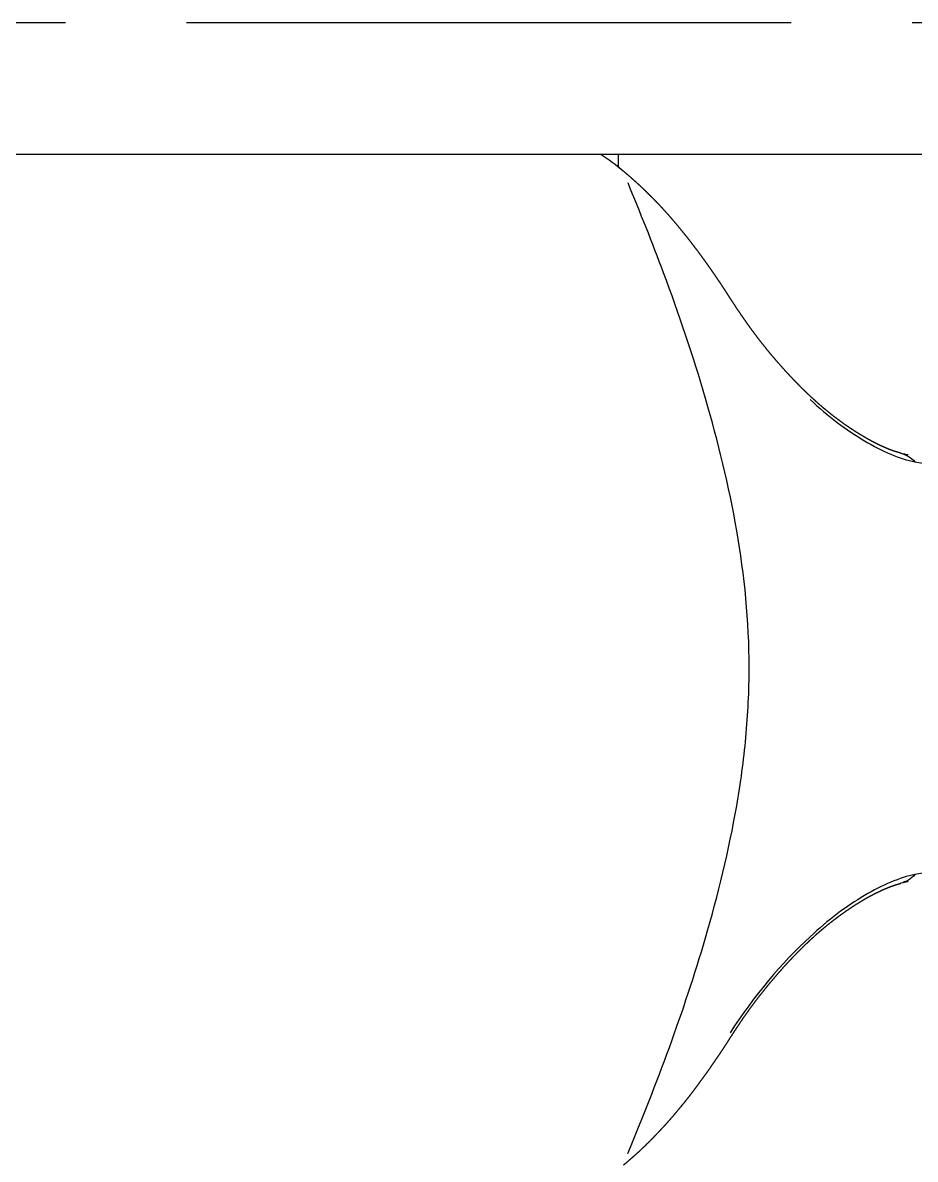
# Model space of a CAD drawing. Header units: millimetres. Extents: x 5066 to 5486, y -1867 to -1273.
# Drawn here: x 5383.29 to 5396.21, y -1443.35 to -1426.91 of the extents above; entities that cross this region are included whole.
import ezdxf

# ---------------------------------------------------------------- set-up
doc = ezdxf.new("R2010")
doc.units = ezdxf.units.MM
doc.header["$LTSCALE"] = 7
doc.header["$MEASUREMENT"] = 0
doc.linetypes.add('CENTER', pattern=[2, 1.25, -0.25, 0.25, -0.25])
doc.layers.add('CL', color=1, linetype='CENTER')
doc.layers.add('DWG', color=7, linetype='CONTINUOUS')

msp = doc.modelspace()

# ---------------------------------------------------------------- linework, layer by layer
at = {"layer": 'CL', "color": 1, "linetype": 'CENTER'}
msp.add_line((5422.412, -1426.91), (5321.507, -1426.91), dxfattribs=at)
at = {"layer": 'DWG'}
for p, q in [((5350.392, -1428.81), (5394.4, -1428.81)), ((5391.912, -1429), (5391.912, -1428.81)), ((5394.4, -1428.81), (5407.912, -1428.81))]:
    msp.add_line(p, q, dxfattribs=at)
for centre, radius, start, end in [((5389.314, -1432.319), 4.215, 50.6107, 56.3817), ((5396.306, -1431.895), 1.28, 256.0363, 260.988), ((5396.309, -1440.616), 1.293, 99.0583, 103.9777)]:
    msp.add_arc(centre, radius, start, end, dxfattribs=at)
for points, degree, knots in [([(5393.563, -1430.946), (5393.526, -1430.889), (5393.489, -1430.831), (5393.452, -1430.774), (5393.414, -1430.717), (5393.376, -1430.66), (5393.338, -1430.604), (5393.299, -1430.547), (5393.261, -1430.491), (5393.221, -1430.436), (5393.182, -1430.38), (5393.143, -1430.325), (5393.103, -1430.271), (5393.063, -1430.216), (5393.022, -1430.163), (5392.982, -1430.11), (5392.941, -1430.057), (5392.9, -1430.005), (5392.859, -1429.953), (5392.817, -1429.902), (5392.775, -1429.851), (5392.732, -1429.8), (5392.688, -1429.749), (5392.644, -1429.698), (5392.599, -1429.648), (5392.554, -1429.599), (5392.509, -1429.55), (5392.463, -1429.502), (5392.417, -1429.455), (5392.37, -1429.409), (5392.324, -1429.363), (5392.277, -1429.317), (5392.23, -1429.273), (5392.182, -1429.229), (5392.134, -1429.186), (5392.086, -1429.144), (5392.038, -1429.103), (5391.989, -1429.062)], 1, [0, 0, 0.342198, 0.684397, 1.026595, 1.368794, 1.710992, 2.05319, 2.395389, 2.737587, 3.079786, 3.421984, 3.764182, 4.106381, 4.448579, 4.790778, 5.132976, 5.475174, 5.817373, 6.159571, 6.501769, 6.843968, 7.197388, 7.550808, 7.904228, 8.257648, 8.611068, 8.964487, 9.317907, 9.671327, 10.024747, 10.378167, 10.731587, 11.085007, 11.438427, 11.791847, 12.145267, 12.498687, 12.852107, 12.852107]), ([(5392.051, -1443.272), (5392.466, -1442.261), (5393.083, -1440.64), (5393.59, -1438.571), (5393.771, -1437.255), (5393.839, -1435.895), (5393.669, -1434.25), (5393.199, -1432.332), (5392.635, -1430.672), (5392.229, -1429.656), (5392.052, -1429.227)], 3, [0, 0, 0, 0, 0.232963, 0.366544, 0.433334, 0.500125, 0.633705, 0.767286, 0.900867, 1, 1, 1, 1]), ([(5395.999, -1433.138), (5395.972, -1433.13), (5395.944, -1433.122), (5395.915, -1433.113), (5395.887, -1433.104), (5395.857, -1433.093), (5395.827, -1433.082), (5395.797, -1433.069), (5395.766, -1433.056), (5395.735, -1433.042), (5395.702, -1433.027), (5395.67, -1433.012), (5395.636, -1432.995), (5395.602, -1432.977), (5395.567, -1432.959), (5395.535, -1432.941), (5395.503, -1432.923), (5395.47, -1432.904), (5395.437, -1432.884), (5395.404, -1432.864), (5395.37, -1432.843), (5395.336, -1432.822), (5395.303, -1432.8), (5395.269, -1432.778), (5395.234, -1432.754), (5395.2, -1432.731), (5395.166, -1432.707), (5395.132, -1432.682), (5395.097, -1432.656), (5395.063, -1432.631), (5395.028, -1432.604), (5394.994, -1432.577), (5394.954, -1432.545), (5394.914, -1432.512), (5394.873, -1432.478), (5394.833, -1432.444), (5394.793, -1432.409), (5394.753, -1432.372), (5394.712, -1432.336), (5394.672, -1432.298), (5394.632, -1432.26), (5394.592, -1432.221), (5394.552, -1432.182), (5394.513, -1432.141), (5394.473, -1432.101), (5394.433, -1432.059), (5394.394, -1432.017), (5394.354, -1431.975), (5394.315, -1431.932), (5394.276, -1431.888), (5394.237, -1431.844), (5394.201, -1431.803), (5394.166, -1431.762), (5394.13, -1431.72), (5394.095, -1431.678), (5394.06, -1431.635), (5394.026, -1431.591), (5393.991, -1431.548), (5393.956, -1431.504), (5393.922, -1431.459), (5393.888, -1431.414), (5393.854, -1431.369), (5393.821, -1431.323), (5393.788, -1431.277), (5393.755, -1431.23), (5393.722, -1431.184), (5393.69, -1431.137), (5393.658, -1431.089), (5393.626, -1431.042), (5393.594, -1430.994), (5393.563, -1430.946)], 1, [0, 0, 0.29241, 0.584819, 0.877229, 1.169639, 1.462048, 1.754458, 2.046868, 2.339277, 2.631687, 2.924096, 3.216506, 3.508916, 3.801325, 4.093735, 4.359899, 4.626063, 4.892226, 5.15839, 5.424554, 5.690718, 5.956881, 6.223045, 6.489209, 6.755373, 7.021537, 7.2877, 7.553864, 7.820028, 8.086192, 8.352355, 8.618519, 8.930897, 9.243275, 9.555652, 9.86803, 10.180407, 10.492785, 10.805163, 11.11754, 11.429918, 11.742296, 12.054673, 12.367051, 12.679429, 12.991806, 13.304184, 13.616561, 13.928939, 14.241317, 14.553694, 14.839075, 15.124457, 15.409838, 15.695219, 15.9806, 16.265981, 16.551362, 16.836744, 17.122125, 17.407506, 17.692887, 17.978268, 18.263649, 18.54903, 18.834412, 19.119793, 19.405174, 19.690555, 19.975936, 20.261317, 20.261317]), ([(5394.686, -1432.361), (5394.944, -1432.605), (5395.215, -1432.805), (5395.732, -1433.112), (5395.985, -1433.223), (5396.204, -1433.264)], 3, [0, 0, 0, 0, 0.5, 0.5, 1, 1, 1, 1]), ([(5396.204, -1439.235), (5395.985, -1439.276), (5395.732, -1439.387), (5395.214, -1439.692), (5394.943, -1439.892), (5394.685, -1440.136)], 3, [0, 0, 0, 0, 0.5, 0.5, 1, 1, 1, 1]), ([(5393.561, -1441.551), (5393.59, -1441.506), (5393.62, -1441.461), (5393.65, -1441.416), (5393.68, -1441.371), (5393.71, -1441.326), (5393.741, -1441.282), (5393.772, -1441.238), (5393.803, -1441.195), (5393.835, -1441.151), (5393.866, -1441.108), (5393.898, -1441.065), (5393.931, -1441.023), (5393.963, -1440.981), (5393.996, -1440.94), (5394.028, -1440.898), (5394.061, -1440.858), (5394.094, -1440.817), (5394.128, -1440.777), (5394.161, -1440.738), (5394.198, -1440.695), (5394.235, -1440.652), (5394.273, -1440.609), (5394.31, -1440.567), (5394.348, -1440.526), (5394.386, -1440.485), (5394.424, -1440.445), (5394.462, -1440.405), (5394.5, -1440.366), (5394.539, -1440.327), (5394.577, -1440.289), (5394.615, -1440.251), (5394.654, -1440.215), (5394.692, -1440.178), (5394.731, -1440.143), (5394.769, -1440.108), (5394.808, -1440.074), (5394.846, -1440.041), (5394.887, -1440.007), (5394.927, -1439.973), (5394.968, -1439.94), (5395.009, -1439.908), (5395.05, -1439.877), (5395.09, -1439.846), (5395.131, -1439.816), (5395.172, -1439.787), (5395.213, -1439.758), (5395.253, -1439.731), (5395.293, -1439.704), (5395.333, -1439.678), (5395.373, -1439.653), (5395.413, -1439.628), (5395.452, -1439.605), (5395.491, -1439.582), (5395.529, -1439.56), (5395.567, -1439.54), (5395.605, -1439.52), (5395.637, -1439.503), (5395.668, -1439.488), (5395.699, -1439.473), (5395.73, -1439.459), (5395.76, -1439.445), (5395.79, -1439.433), (5395.819, -1439.421), (5395.847, -1439.41), (5395.874, -1439.4), (5395.901, -1439.391), (5395.926, -1439.382), (5395.951, -1439.375), (5395.974, -1439.368), (5395.997, -1439.362)], 1, [0, 0, 0.269855, 0.539711, 0.809566, 1.079421, 1.349277, 1.619132, 1.888987, 2.158843, 2.428698, 2.698553, 2.968409, 3.238264, 3.508119, 3.777975, 4.04783, 4.317685, 4.587541, 4.857396, 5.127252, 5.426915, 5.726579, 6.026243, 6.325906, 6.62557, 6.925234, 7.224897, 7.524561, 7.824225, 8.123889, 8.423552, 8.723216, 9.02288, 9.322543, 9.622207, 9.921871, 10.221534, 10.521198, 10.835026, 11.148854, 11.462683, 11.776511, 12.090339, 12.404167, 12.717995, 13.031823, 13.345652, 13.65948, 13.973308, 14.287136, 14.600964, 14.914792, 15.22862, 15.542449, 15.856277, 16.170105, 16.483933, 16.753636, 17.023338, 17.293041, 17.562744, 17.832446, 18.102149, 18.371852, 18.641554, 18.911257, 19.18096, 19.450662, 19.720365, 19.990068, 20.25977, 20.25977]), ([(5391.987, -1443.437), (5392.043, -1443.391), (5392.098, -1443.343), (5392.152, -1443.295), (5392.207, -1443.246), (5392.261, -1443.195), (5392.314, -1443.144), (5392.367, -1443.092), (5392.42, -1443.038), (5392.472, -1442.984), (5392.524, -1442.929), (5392.576, -1442.873), (5392.627, -1442.817), (5392.678, -1442.759), (5392.728, -1442.701), (5392.777, -1442.642), (5392.827, -1442.582), (5392.876, -1442.522), (5392.924, -1442.461), (5392.972, -1442.4), (5393.019, -1442.337), (5393.057, -1442.287), (5393.094, -1442.237), (5393.131, -1442.186), (5393.168, -1442.134), (5393.205, -1442.083), (5393.242, -1442.031), (5393.278, -1441.978), (5393.314, -1441.926), (5393.35, -1441.873), (5393.386, -1441.82), (5393.421, -1441.767), (5393.457, -1441.713), (5393.492, -1441.659), (5393.526, -1441.605), (5393.561, -1441.551)], 1, [0, 0, 0.401864, 0.803728, 1.205592, 1.607456, 2.009319, 2.411183, 2.813047, 3.214911, 3.616775, 4.018639, 4.420503, 4.822367, 5.224231, 5.626094, 6.027958, 6.429822, 6.831686, 7.23355, 7.635414, 8.037278, 8.358176, 8.679074, 8.999972, 9.32087, 9.641768, 9.962666, 10.283564, 10.604462, 10.92536, 11.246258, 11.567156, 11.888054, 12.208951, 12.529849, 12.850747, 12.850747])]:
    msp.add_open_spline(points, degree=degree, knots=knots, dxfattribs=at)
for points in [[(5395.997, -1433.138), (5396.075, -1433.157), (5396.147, -1433.201), (5396.204, -1433.264)], [(5396.204, -1433.264), (5396.242, -1433.272), (5396.279, -1433.277), (5396.317, -1433.282)], [(5396.204, -1439.235), (5396.147, -1439.299), (5396.075, -1439.342), (5395.997, -1439.361)], [(5396.317, -1439.217), (5396.279, -1439.222), (5396.242, -1439.228), (5396.204, -1439.235)], [(5394.685, -1440.136), (5394.278, -1440.508), (5393.872, -1440.988), (5393.53, -1441.525)]]:
    msp.add_open_spline(points, degree=3, dxfattribs=at)

doc.saveas('drawing.dxf')
